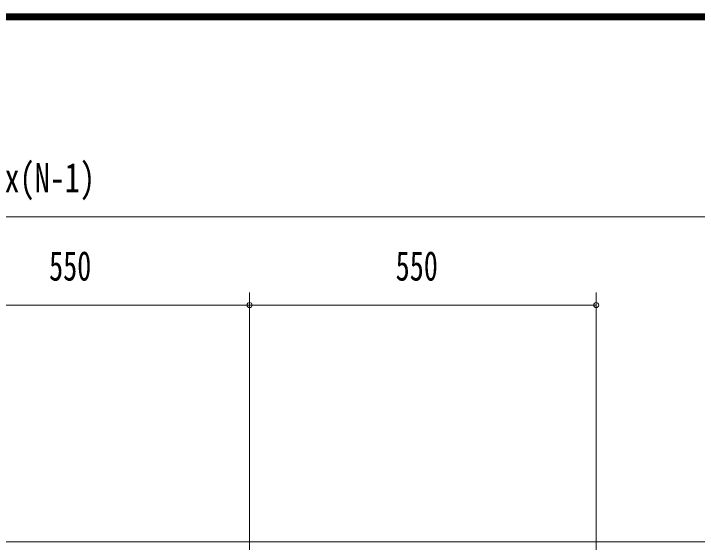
# Model space of a CAD drawing. Units: millimetres, scale not verified. Extents: x -5740 to 5740, y -4020 to 4020.
# Drawn here: x -2561 to -1476, y 3181 to 4020 of the extents above; entities that cross this region are included whole.
import ezdxf
from ezdxf.enums import TextEntityAlignment as Align

# ---------------------------------------------------------------- set-up
doc = ezdxf.new("R2010")
doc.units = ezdxf.units.MM
doc.header["$LTSCALE"] = 10
for name, color, linetype, lineweight in [('0-2_2-03BODL', 7, 'Continuous', 18), ('0-B_2-F', 3, 'Continuous', 18), ('1-0_0-00', 4, 'Continuous', 18)]:
    doc.layers.add(name, color=color, linetype=linetype, lineweight=lineweight)
doc.styles.add('ＭＳ ゴシック', font='')
doc.styles.get('ＭＳ ゴシック').set_extended_font_data('MS Gothic')

msp = doc.modelspace()

# ---------------------------------------------------------------- linework, layer by layer
at = {"layer": '0-2_2-03BODL'}
msp.add_line((-4586.67, 3181.49), (-1261.67, 3181.49), dxfattribs=at)
at = {"layer": '0-B_2-F'}
for p, q in [((-586.67, 3697.45), (-4386.67, 3697.45)), ((-2186.67, 3577.45), (-2186.67, 3151.49)), ((-1636.67, 3577.45), (-1636.67, 3151.49)), ((-2736.67, 3557.45), (-2186.67, 3557.45)), ((-2186.67, 3557.45), (-1636.67, 3557.45))]:
    msp.add_line(p, q, dxfattribs=at)
for centre, start, end in [((-2186.67, 3557.45), 0, 180), ((-1636.67, 3557.45), 0, 180), ((-2186.67, 3557.45), 180, 0), ((-1636.67, 3557.45), 180, 0)]:
    msp.add_arc(centre, 4, start, end, dxfattribs=at)
at = {"layer": '1-0_0-00', "color": 5}
for points in [[(5739.53, 4020.15), (-5740.47, 4020.15), (-5740.47, -4019.85), (5739.53, -4019.85)], [(5738.53, 4019.15), (5738.53, -4018.85), (-5739.47, -4018.85), (-5739.47, 4019.15)], [(5737.53, 4018.15), (5737.53, -4017.85), (-5738.47, -4017.85), (-5738.47, 4018.15)], [(5736.53, 4017.15), (5736.53, -4016.85), (-5737.47, -4016.85), (-5737.47, 4017.15)], [(5735.53, 4016.15), (5735.53, -4015.85), (-5736.47, -4015.85), (-5736.47, 4016.15)], [(5734.53, 4015.15), (5734.53, -4014.85), (-5735.47, -4014.85), (-5735.47, 4015.15)], [(5733.53, 4014.15), (5733.53, -4013.85), (-5734.47, -4013.85), (-5734.47, 4014.15)], [(5732.53, 4013.15), (5732.53, -4012.85), (-5733.47, -4012.85), (-5733.47, 4013.15)], [(5731.53, 4012.15), (5731.53, -4011.85), (-5732.47, -4011.85), (-5732.47, 4012.15)], [(5730.53, 4011.15), (5730.53, -4010.85), (-5731.47, -4010.85), (-5731.47, 4011.15)], [(5729.53, 4010.15), (5729.53, -4009.85), (-5730.47, -4009.85), (-5730.47, 4010.15)]]:
    msp.add_lwpolyline(points, close=True, dxfattribs=at)

# ---------------------------------------------------------------- texts
at = {"layer": '0-B_2-F', "color": 7, "style": 'ＭＳ ゴシック'}
for s, width, p in [('@550x(N-1)', 0.75, (-2671.33, 3722.25)), ('550', 0.7, (-2504.92, 3582.25)), ('550', 0.7, (-1954.92, 3582.25))]:
    msp.add_text(s, height=46.89, dxfattribs=dict(at, width=width)).set_placement(p, align=Align.BOTTOM_LEFT)

doc.saveas('drawing.dxf')
